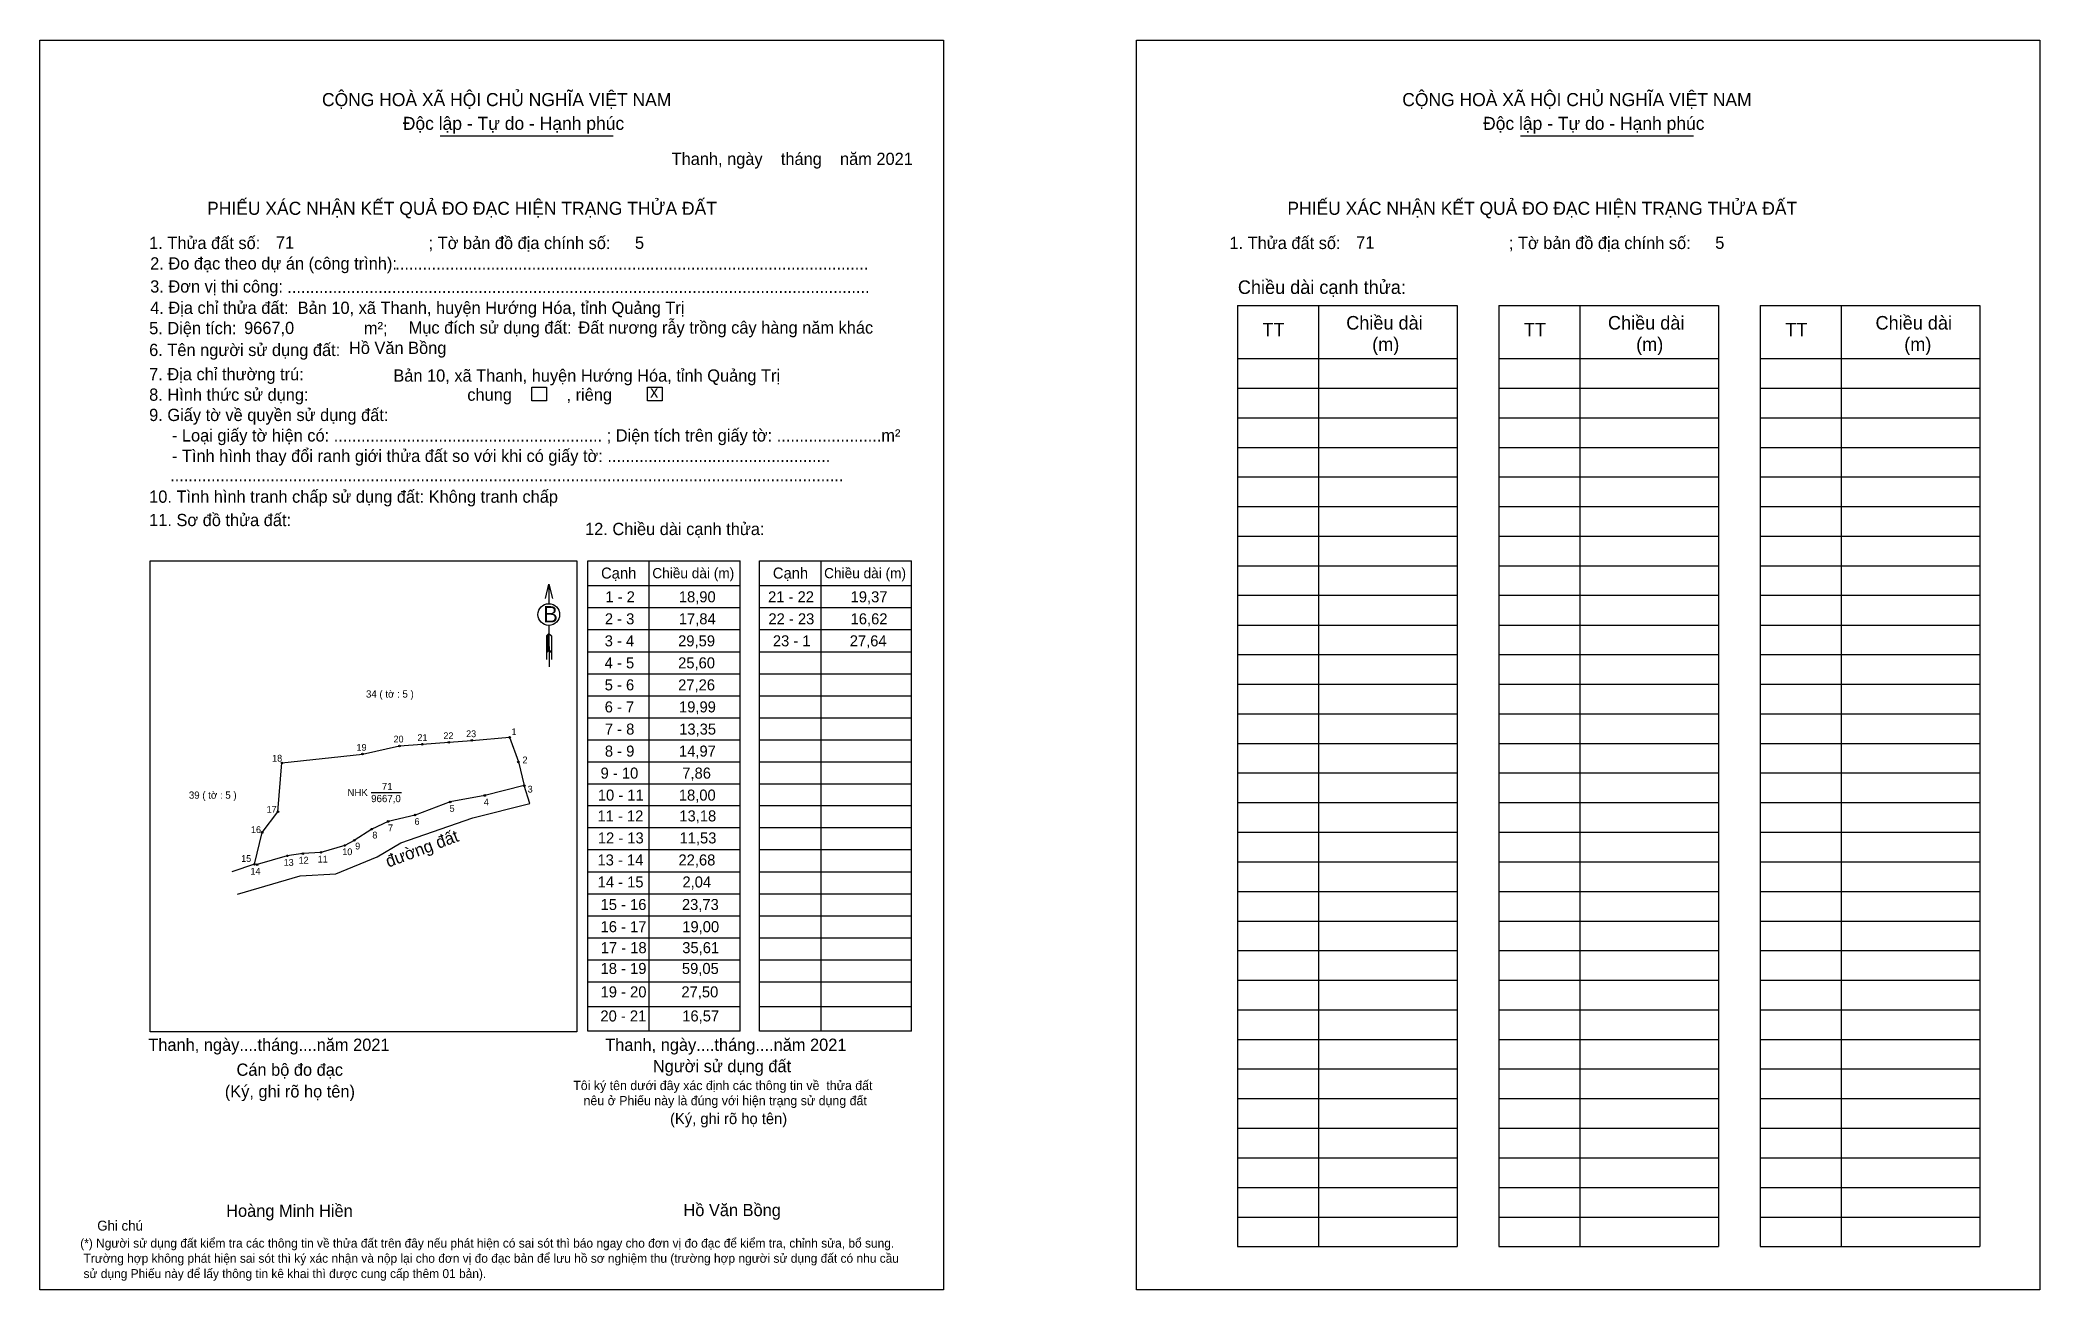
# Model space of a CAD drawing. Extents: x 544614 to 545777, y 1825919 to 1826646.
import ezdxf

# ---------------------------------------------------------------- set-up
doc = ezdxf.new("R2010")
doc.units = 0
for name, color, linetype in [('CanhThua', 7, 'Continuous'), ('kqddKhungInTrang1', 7, 'Continuous'), ('kqddKhungInTrang2', 7, 'Continuous'), ('kqddNoiDung', 7, 'Continuous'), ('kqddTemplate', 7, 'Continuous'), ('Level 1', 7, 'Continuous'), ('MocDinhThua', 7, 'Continuous'), ('NhanDiaChinhThua', 7, 'Continuous'), ('SoHieuDinhThua', 7, 'Continuous')]:
    doc.layers.add(name, color=color, linetype=linetype)

msp = doc.modelspace()

# ---------------------------------------------------------------- linework, layer by layer
at = {"layer": 'CanhThua'}
for p, q in [((544802, 1826230.7), (544823.5, 1826235.4)), ((544823.5, 1826235.4), (544836.7, 1826236.4)), ((544836.7, 1826236.4), (544852.2, 1826237.5)), ((544852.2, 1826237.5), (544865.5, 1826238.6)), ((544865.5, 1826238.6), (544887.5, 1826240.4)), ((544887.5, 1826240.4), (544892.6, 1826226.1)), ((544752.8, 1826197.1), (544755.1, 1826225.5)), ((544755.1, 1826225.5), (544802, 1826230.7)), ((544892.6, 1826226.1), (544896, 1826212.3)), ((544896, 1826212.3), (544873.1, 1826206.6)), ((544852.9, 1826202.8), (544832.5, 1826195.2)), ((544873.1, 1826206.6), (544852.9, 1826202.8)), ((544743.6, 1826185.1), (544752.8, 1826197.1)), ((544816.9, 1826191.5), (544807.3, 1826187)), ((544832.5, 1826195.2), (544816.9, 1826191.5)), ((544739.1, 1826166.6), (544743.6, 1826185.1)), ((544791.6, 1826177.5), (544777.8, 1826173.5)), ((544797.2, 1826180.5), (544791.6, 1826177.5)), ((544807.3, 1826187), (544797.2, 1826180.5)), ((544740.7, 1826166.4), (544739.1, 1826166.6)), ((544758.2, 1826171.5), (544740.7, 1826166.4)), ((544767.3, 1826172.8), (544758.2, 1826171.5)), ((544777.8, 1826173.5), (544767.3, 1826172.8))]:
    msp.add_line(p, q, dxfattribs=at)
at = {"layer": 'kqddKhungInTrang1'}
msp.add_lwpolyline([(544614.4, 1826645.8), (545139.9, 1826645.8), (545139.9, 1825919.1), (544614.4, 1825919.1)], close=True, dxfattribs=at)
at = {"layer": 'kqddKhungInTrang2'}
msp.add_lwpolyline([(545252, 1826645.8), (545777.4, 1826645.8), (545777.4, 1825919.1), (545252, 1825919.1)], close=True, dxfattribs=at)
at = {"layer": 'kqddTemplate'}
for p, q in [((544847.2, 1826590.2), (544947.8, 1826590.2)), ((545475.4, 1826590.2), (545576, 1826590.2)), ((545310.8, 1826491.4), (545438.6, 1826491.4)), ((545310.8, 1826491.4), (545310.8, 1825944.3)), ((545357.8, 1826491.4), (545357.8, 1825944.3)), ((545438.6, 1826491.4), (545438.6, 1825944.3)), ((545462.8, 1826491.4), (545462.8, 1825944.3)), ((545462.8, 1826491.4), (545590.5, 1826491.4)), ((545509.8, 1826491.4), (545509.8, 1825944.3)), ((545590.5, 1826491.4), (545590.5, 1825944.3)), ((545614.8, 1826491.4), (545614.8, 1825944.3)), ((545614.8, 1826491.4), (545742.5, 1826491.4)), ((545661.8, 1826491.4), (545661.8, 1825944.3)), ((545742.5, 1826491.4), (545742.5, 1825944.3)), ((545310.8, 1826460.6), (545438.6, 1826460.6)), ((545462.8, 1826460.6), (545590.5, 1826460.6)), ((545614.8, 1826460.6), (545742.5, 1826460.6)), ((545310.8, 1826443.4), (545438.6, 1826443.4)), ((545462.8, 1826443.4), (545590.5, 1826443.4)), ((545614.8, 1826443.4), (545742.5, 1826443.4)), ((545310.8, 1826426.2), (545438.6, 1826426.2)), ((545462.8, 1826426.2), (545590.5, 1826426.2)), ((545614.8, 1826426.2), (545742.5, 1826426.2)), ((545310.8, 1826409), (545438.6, 1826409)), ((545462.8, 1826409), (545590.5, 1826409)), ((545614.8, 1826409), (545742.5, 1826409)), ((545310.8, 1826391.8), (545438.6, 1826391.8)), ((545462.8, 1826391.8), (545590.5, 1826391.8)), ((545614.8, 1826391.8), (545742.5, 1826391.8)), ((545310.8, 1826374.6), (545438.6, 1826374.6)), ((545462.8, 1826374.6), (545590.5, 1826374.6)), ((545614.8, 1826374.6), (545742.5, 1826374.6)), ((545310.8, 1826357.4), (545438.6, 1826357.4)), ((545462.8, 1826357.4), (545590.5, 1826357.4)), ((545614.8, 1826357.4), (545742.5, 1826357.4)), ((544932.9, 1826343), (545021.5, 1826343)), ((544932.9, 1826069.5), (544932.9, 1826343)), ((544968.5, 1826343), (544968.5, 1826069.5)), ((545021.5, 1826069.5), (545021.5, 1826343)), ((545032.8, 1826343), (545121.3, 1826343)), ((545032.8, 1826069.5), (545032.8, 1826343)), ((545068.4, 1826343), (545068.4, 1826069.5)), ((545121.3, 1826069.5), (545121.3, 1826343)), ((545310.8, 1826340.2), (545438.6, 1826340.2)), ((545462.8, 1826340.2), (545590.5, 1826340.2)), ((545614.8, 1826340.2), (545742.5, 1826340.2)), ((544910.4, 1826329.5), (544910.4, 1826318.1)), ((544932.9, 1826328.7), (545021.5, 1826328.7)), ((545032.8, 1826328.7), (545121.3, 1826328.7)), ((545310.8, 1826323), (545438.6, 1826323)), ((545462.8, 1826323), (545590.5, 1826323)), ((545614.8, 1826323), (545742.5, 1826323)), ((544910.4, 1826305.4), (544910.5, 1826281.3)), ((544932.9, 1826315.8), (545021.5, 1826315.8)), ((545032.8, 1826315.8), (545121.3, 1826315.8)), ((545310.8, 1826305.7), (545438.6, 1826305.7)), ((545462.8, 1826305.7), (545590.5, 1826305.7)), ((545614.8, 1826305.7), (545742.5, 1826305.7)), ((544910.4, 1826300.8), (544909, 1826299.4)), ((544910.4, 1826300.2), (544909, 1826298.7)), ((544910.4, 1826299.5), (544909, 1826298.1)), ((544909, 1826299.4), (544909, 1826285.6)), ((544910.4, 1826298.8), (544909, 1826297.4)), ((544910.4, 1826298.2), (544909, 1826296.8)), ((544910.4, 1826297.5), (544909, 1826296.1)), ((544910.4, 1826296.9), (544909, 1826295.5)), ((544910.4, 1826296.2), (544909, 1826294.8)), ((544910.4, 1826295.6), (544909, 1826294.2)), ((544910.4, 1826294.9), (544909, 1826293.5)), ((544910.4, 1826294.3), (544909, 1826292.8)), ((544910.4, 1826293.6), (544909, 1826292.2)), ((544910.4, 1826300.8), (544911.9, 1826299.4)), ((544911.9, 1826299.4), (544911.9, 1826285.6)), ((544932.9, 1826303), (545021.5, 1826303)), ((545032.8, 1826303), (545121.3, 1826303)), ((544910.4, 1826293), (544909, 1826291.5)), ((544910.5, 1826292.3), (544909, 1826290.9)), ((544910.5, 1826291.6), (544909, 1826290.2)), ((544910.5, 1826291), (544909, 1826289.6)), ((544910.5, 1826291), (544911.9, 1826289.6)), ((544932.9, 1826290.2), (545021.5, 1826290.2)), ((545032.8, 1826290.2), (545121.3, 1826290.2)), ((545310.8, 1826288.5), (545438.6, 1826288.5)), ((545462.8, 1826288.5), (545590.5, 1826288.5)), ((545614.8, 1826288.5), (545742.5, 1826288.5)), ((544932.9, 1826277.4), (545021.5, 1826277.4)), ((545032.8, 1826277.4), (545121.3, 1826277.4)), ((545310.8, 1826271.3), (545438.6, 1826271.3)), ((545462.8, 1826271.3), (545590.5, 1826271.3)), ((545614.8, 1826271.3), (545742.5, 1826271.3)), ((544932.9, 1826264.6), (545021.5, 1826264.6)), ((545032.8, 1826264.6), (545121.3, 1826264.6)), ((544932.9, 1826251.8), (545021.5, 1826251.8)), ((545032.8, 1826251.8), (545121.3, 1826251.8)), ((545310.8, 1826254.1), (545438.6, 1826254.1)), ((545462.8, 1826254.1), (545590.5, 1826254.1)), ((545614.8, 1826254.1), (545742.5, 1826254.1)), ((544932.9, 1826238.9), (545021.5, 1826238.9)), ((545032.8, 1826238.9), (545121.3, 1826238.9)), ((545310.8, 1826236.9), (545438.6, 1826236.9)), ((545462.8, 1826236.9), (545590.5, 1826236.9)), ((545614.8, 1826236.9), (545742.5, 1826236.9)), ((544932.9, 1826226.1), (545021.5, 1826226.1)), ((545032.8, 1826226.1), (545121.3, 1826226.1)), ((544932.9, 1826213.3), (545021.5, 1826213.3)), ((545032.8, 1826213.3), (545121.3, 1826213.3)), ((545310.8, 1826219.7), (545438.6, 1826219.7)), ((545462.8, 1826219.7), (545590.5, 1826219.7)), ((545614.8, 1826219.7), (545742.5, 1826219.7)), ((545021.5, 1826200.5), (544932.9, 1826200.5)), ((545121.3, 1826200.5), (545032.8, 1826200.5)), ((545310.8, 1826202.5), (545438.6, 1826202.5)), ((545462.8, 1826202.5), (545590.5, 1826202.5)), ((545614.8, 1826202.5), (545742.5, 1826202.5)), ((545021.5, 1826187.7), (544932.9, 1826187.7)), ((545121.3, 1826187.7), (545032.8, 1826187.7)), ((545310.8, 1826185.3), (545438.6, 1826185.3)), ((545462.8, 1826185.3), (545590.5, 1826185.3)), ((545614.8, 1826185.3), (545742.5, 1826185.3)), ((545021.5, 1826174.9), (544932.9, 1826174.9)), ((545121.3, 1826174.9), (545032.8, 1826174.9)), ((545310.8, 1826168), (545438.6, 1826168)), ((545462.8, 1826168), (545590.5, 1826168)), ((545614.8, 1826168), (545742.5, 1826168)), ((545021.5, 1826162), (544932.9, 1826162)), ((545121.3, 1826162), (545032.8, 1826162)), ((545021.5, 1826149.2), (544932.9, 1826149.2)), ((545121.3, 1826149.2), (545032.8, 1826149.2)), ((545310.8, 1826150.8), (545438.6, 1826150.8)), ((545462.8, 1826150.8), (545590.5, 1826150.8)), ((545614.8, 1826150.8), (545742.5, 1826150.8)), ((545021.5, 1826136.4), (544932.9, 1826136.4)), ((545121.3, 1826136.4), (545032.8, 1826136.4)), ((545310.8, 1826133.6), (545438.6, 1826133.6)), ((545462.8, 1826133.6), (545590.5, 1826133.6)), ((545614.8, 1826133.6), (545742.5, 1826133.6)), ((545021.5, 1826123.6), (544932.9, 1826123.6)), ((545121.3, 1826123.6), (545032.8, 1826123.6)), ((545021.5, 1826110.8), (544932.9, 1826110.8)), ((545121.3, 1826110.8), (545032.8, 1826110.8)), ((545310.8, 1826116.4), (545438.6, 1826116.4)), ((545462.8, 1826116.4), (545590.5, 1826116.4)), ((545614.8, 1826116.4), (545742.5, 1826116.4)), ((545021.5, 1826098), (544932.9, 1826098)), ((545121.3, 1826098), (545032.8, 1826098)), ((545310.8, 1826099.2), (545438.6, 1826099.2)), ((545462.8, 1826099.2), (545590.5, 1826099.2)), ((545614.8, 1826099.2), (545742.5, 1826099.2)), ((545021.5, 1826083.7), (544932.9, 1826083.7)), ((545121.3, 1826083.7), (545032.8, 1826083.7)), ((545310.8, 1826082), (545438.6, 1826082)), ((545462.8, 1826082), (545590.5, 1826082)), ((545614.8, 1826082), (545742.5, 1826082)), ((545021.5, 1826069.5), (544932.9, 1826069.5)), ((545121.3, 1826069.5), (545032.8, 1826069.5)), ((545310.8, 1826064.8), (545438.6, 1826064.8)), ((545462.8, 1826064.8), (545590.5, 1826064.8)), ((545614.8, 1826064.8), (545742.5, 1826064.8)), ((545310.8, 1826047.6), (545438.6, 1826047.6)), ((545462.8, 1826047.6), (545590.5, 1826047.6)), ((545614.8, 1826047.6), (545742.5, 1826047.6)), ((545310.8, 1826030.4), (545438.6, 1826030.4)), ((545462.8, 1826030.4), (545590.5, 1826030.4)), ((545614.8, 1826030.4), (545742.5, 1826030.4)), ((545310.8, 1826013.1), (545438.6, 1826013.1)), ((545462.8, 1826013.1), (545590.5, 1826013.1)), ((545614.8, 1826013.1), (545742.5, 1826013.1)), ((545310.8, 1825995.9), (545438.6, 1825995.9)), ((545462.8, 1825995.9), (545590.5, 1825995.9)), ((545614.8, 1825995.9), (545742.5, 1825995.9)), ((545310.8, 1825978.7), (545438.6, 1825978.7)), ((545462.8, 1825978.7), (545590.5, 1825978.7)), ((545614.8, 1825978.7), (545742.5, 1825978.7)), ((545310.8, 1825961.5), (545438.6, 1825961.5)), ((545462.8, 1825961.5), (545590.5, 1825961.5)), ((545614.8, 1825961.5), (545742.5, 1825961.5)), ((545310.8, 1825944.3), (545438.6, 1825944.3)), ((545462.8, 1825944.3), (545590.5, 1825944.3)), ((545614.8, 1825944.3), (545742.5, 1825944.3))]:
    msp.add_line(p, q, dxfattribs=at)
for points in [[(544900.4, 1826444), (544909, 1826444), (544909, 1826436), (544900.4, 1826436)], [(544967.7, 1826444), (544976.2, 1826444), (544976.2, 1826436), (544967.7, 1826436)], [(544678.4, 1826343), (544926.6, 1826343), (544926.6, 1826069.2), (544678.4, 1826069.2)]]:
    msp.add_lwpolyline(points, close=True, dxfattribs=at)
msp.add_lwpolyline([(544908.3, 1826321.2), (544910.4, 1826329.5), (544912.5, 1826321.2)], dxfattribs=at)
msp.add_circle((544910.3, 1826311.8), 6.31, dxfattribs=at)
at = {"layer": 'Level 1'}
for p, q in [((544899.2, 1826201.9), (544896, 1826212.3)), ((544866.1, 1826193.6), (544899.2, 1826201.9)), ((544824.2, 1826179.1), (544866.1, 1826193.6)), ((544810.4, 1826171), (544824.2, 1826179.1)), ((544739.1, 1826166.6), (544725.9, 1826162.2)), ((544786.4, 1826161.1), (544810.4, 1826171)), ((544729.3, 1826149.2), (544765.7, 1826159.9)), ((544765.7, 1826159.9), (544786.4, 1826161.1))]:
    msp.add_line(p, q, dxfattribs=at)
at = {"layer": 'MocDinhThua'}
for centre in [(544823.5, 1826235.4), (544836.7, 1826236.4), (544852.2, 1826237.5), (544865.5, 1826238.6), (544887.5, 1826240.4), (544755.1, 1826225.5), (544802, 1826230.7), (544892.6, 1826226.1), (544896, 1826212.3), (544852.9, 1826202.8), (544873.1, 1826206.6), (544752.8, 1826197.1), (544816.9, 1826191.5), (544832.5, 1826195.2), (544743.6, 1826185.1), (544791.6, 1826177.5), (544797.2, 1826180.5), (544807.3, 1826187), (544739.1, 1826166.6), (544740.7, 1826166.4), (544758.2, 1826171.5), (544767.3, 1826172.8), (544777.8, 1826173.5)]:
    msp.add_circle(centre, 0.471, dxfattribs=at)
at = {"layer": 'NhanDiaChinhThua'}
msp.add_line((544807, 1826208.3), (544824.7, 1826208.3), dxfattribs=at)

# ---------------------------------------------------------------- texts
at = {"layer": 'kqddNoiDung'}
for s, height, p in [('Thanh, ngày    tháng    năm 2021  ', 7.121, (544981.7, 1826573.2)), ('71', 7.12, (544751.6, 1826524.6)), ('5', 7.12, (544960.4, 1826524.4)), ('71', 7.12, (545379.8, 1826524.6)), ('5', 7.12, (545588.6, 1826524.4)), ('........................................................................................................', 7.1205, (544821, 1826512.3)), ('................................................................................................................................', 7.1205, (544758.2, 1826498.8)), ('9667,0', 7.12, (544733.1, 1826474.9)), ('Đất nương rẫy trồng cây hàng năm khác', 7.121, (544927.5, 1826475.1)), ('Hồ Văn Bồng', 7.121, (544794.1, 1826463.3)), ('Bản 10, xã Thanh, huyện Hướng Hóa, tỉnh Quảng Trị', 7.121, (544819.9, 1826447.2)), ('x', 7.12, (544969.2, 1826437.9)), ('1 - 2', 6.41, (544943.2, 1826318.9)), ('18,90', 6.41, (544985.9, 1826318.9)), ('21 - 22', 6.41, (545037.8, 1826318.9)), ('19,37', 6.41, (545085.8, 1826318.9)), ('2 - 3', 6.41, (544942.9, 1826306.1)), ('17,84', 6.41, (544985.9, 1826306.1)), ('22 - 23', 6.41, (545038, 1826306.1)), ('16,62', 6.41, (545085.8, 1826306.1)), ('3 - 4', 6.41, (544942.8, 1826293.3)), ('29,59', 6.41, (544985.5, 1826293.3)), ('23 - 1', 6.41, (545040.6, 1826293.3)), ('27,64', 6.41, (545085.3, 1826293.3)), ('4 - 5', 6.41, (544942.8, 1826280.5)), ('25,60', 6.41, (544985.5, 1826280.5)), ('5 - 6', 6.41, (544942.8, 1826267.7)), ('27,26', 6.41, (544985.5, 1826267.7)), ('6 - 7', 6.41, (544942.8, 1826254.9)), ('19,99', 6.41, (544986, 1826254.9)), ('7 - 8', 6.41, (544942.9, 1826242)), ('13,35', 6.41, (544986.1, 1826242)), ('8 - 9', 6.41, (544942.9, 1826229.2)), ('14,97', 6.41, (544986, 1826229.2)), ('9 - 10', 6.41, (544940.4, 1826216.4)), ('7,86', 6.41, (544987.9, 1826216.4)), ('10 - 11', 6.41, (544938.8, 1826203.6)), ('18,00', 6.41, (544985.9, 1826203.6)), ('11 - 12', 6.41, (544938.6, 1826191.5)), ('13,18', 6.41, (544986.2, 1826191.5)), ('12 - 13', 6.41, (544938.8, 1826178.7)), ('11,53', 6.41, (544986.3, 1826178.7)), ('13 - 14', 6.41, (544938.6, 1826165.9)), ('22,68', 6.41, (544985.7, 1826165.9)), ('14 - 15', 6.41, (544938.7, 1826153.1)), ('2,04', 6.41, (544988, 1826153.1)), ('15 - 16', 6.41, (544940.4, 1826140)), ('23,73', 6.41, (544987.7, 1826140)), ('16 - 17', 6.41, (544940.4, 1826127.1)), ('19,00', 6.41, (544987.9, 1826127.1)), ('17 - 18', 6.41, (544940.5, 1826114.9)), ('35,61', 6.41, (544987.9, 1826114.9)), ('18 - 19', 6.41, (544940.4, 1826102.8)), ('59,05', 6.41, (544987.7, 1826102.8)), ('19 - 20', 6.41, (544940.4, 1826089.2)), ('27,50', 6.41, (544987.4, 1826089.2)), ('20 - 21', 6.41, (544940.3, 1826075.2)), ('16,57', 6.41, (544987.9, 1826075.2)), ('Thanh, ngày....tháng....năm 2021', 7.121, (544677.4, 1826058.1)), ('Thanh, ngày....tháng....năm 2021', 7.121, (544943.1, 1826058.1)), ('Hồ Văn Bồng', 7.121, (544988.6, 1825962))]:
    msp.add_text(s, height=height, dxfattribs=at).set_placement(p)
msp.add_text('đường đất', height=7.12, rotation=20.5672, dxfattribs=at).set_placement((544817, 1826164.6))
at = {"layer": 'kqddTemplate'}
for s, height, p in [('CỘNG HOÀ XÃ HỘI CHỦ NGHĨA VIỆT NAM', 7.595, (544778.4, 1826607.4)), ('CỘNG HOÀ XÃ HỘI CHỦ NGHĨA VIỆT NAM', 7.595, (545406.6, 1826607.4)), ('Độc lập - Tự do - Hạnh phúc', 7.595, (544825.4, 1826593.6)), ('Độc lập - Tự do - Hạnh phúc', 7.595, (545453.6, 1826593.6)), ('PHIẾU XÁC NHẬN KẾT QUẢ ĐO ĐẠC HIỆN TRẠNG THỬA ĐẤT', 7.595, (544711.6, 1826544.2)), ('PHIẾU XÁC NHẬN KẾT QUẢ ĐO ĐẠC HIỆN TRẠNG THỬA ĐẤT', 7.595, (545339.8, 1826544.2)), ('1. Thửa đất số:                                     ; Tờ bản đồ địa chính số:', 7.121, (544677.9, 1826524.3)), ('1. Thửa đất số:                                     ; Tờ bản đồ địa chính số:', 7.121, (545306.1, 1826524.3)), ('2. Đo đạc theo dự án (công trình): ', 7.121, (544678.5, 1826512.4)), ('3. Đơn vị thi công: ', 7.121, (544678.5, 1826499)), ('Chiều dài cạnh thửa:', 7.868, (545311, 1826498.2)), ('4. Địa chỉ thửa đất:  Bản 10, xã Thanh, huyện Hướng Hóa, tỉnh Quảng Trị', 7.121, (544678.5, 1826486.6)), ('5. Diện tích:                            m²; ', 7.121, (544677.9, 1826474.8)), ('Mục đích sử dụng đất:', 7.121, (544828.8, 1826475.1)), ('TT', 7.87, (545325.3, 1826473.5)), ('Chiều dài', 7.87, (545374, 1826477.5)), ('TT', 7.87, (545477.3, 1826473.5)), ('Chiều dài', 7.87, (545526.2, 1826477.5)), ('TT', 7.87, (545629.3, 1826473.5)), ('Chiều dài', 7.87, (545681.8, 1826477.5)), ('6. Tên người sử dụng đất:', 7.121, (544677.9, 1826462.1)), ('(m)', 7.87, (545389.1, 1826465)), ('(m)', 7.87, (545542.6, 1826465)), ('(m)', 7.87, (545698.5, 1826465)), ('7. Địa chỉ thường trú:', 7.121, (544677.9, 1826448)), ('8. Hình thức sử dụng:', 7.121, (544677.9, 1826436.1)), ('chung            , riêng', 7.121, (544862.9, 1826436.1)), ('9. Giấy tờ về quyền sử dụng đất:', 7.121, (544677.9, 1826424.3)), ('     - Loại giấy tờ hiện có: ........................................................... ; Diện tích trên giấy tờ: .......................m²', 7.1205, (544677.9, 1826412.4)), ('     - Tình hình thay đổi ranh giới thửa đất so với khi có giấy tờ: .................................................', 7.1205, (544677.9, 1826400.5)), ('....................................................................................................................................................', 7.1205, (544690.1, 1826389.3)), ('10. Tình hình tranh chấp sử dụng đất: Không tranh chấp', 7.121, (544677.9, 1826376.8)), ('11. Sơ đồ thửa đất:', 7.121, (544677.9, 1826363.2)), ('12. Chiều dài cạnh thửa:', 7.121, (544931.4, 1826358)), ('Cạnh', 6.41, (544940.7, 1826332.7)), ('Chiều dài (m)', 5.934, (544970.5, 1826332.9)), ('Cạnh', 6.41, (545040.6, 1826332.7)), ('Chiều dài (m)', 5.934, (545070.4, 1826332.9)), ('B', 9.49, (544907.1, 1826307.2)), ('Cán bộ đo đạc', 7.121, (544728.7, 1826043.6)), ('Người sử dụng đất', 7.121, (544970.8, 1826045.7)), ('(Ký, ghi rõ họ tên)', 7.121, (544721.9, 1826031)), ('Tôi ký tên dưới đây xác định các thông tin về  thửa đất ', 5.383, (544924.5, 1826035.3)), ('nêu ở Phiếu này là đúng với hiện trạng sử dụng đất', 5.383, (544930.5, 1826026.5)), ('(Ký, ghi rõ họ tên)', 6.408, (544980.8, 1826015.5)), ('Hoàng Minh Hiền', 7.121, (544722.7, 1825961.6)), ('Ghi chú', 5.77, (544647.7, 1825953.6)), ('(*) Người sử dụng đất kiểm tra các thông tin về thửa đất trên đây nếu phát hiện có sai sót thì báo ngay cho đơn vị đo đạc để kiểm tra, chỉnh sửa, bổ sung.', 5.1909, (544637.8, 1825943.7)), (' Trường hợp không phát hiện sai sót thì ký xác nhận và nộp lại cho đơn vị đo đạc bản để lưu hồ sơ nghiệm thu (trường hợp người sử dụng đất có nhu cầu', 5.1909, (544637.8, 1825934.9)), (' sử dụng Phiếu này để lấy thông tin kê khai thì được cung cấp thêm 01 bản).', 5.191, (544637.8, 1825926))]:
    msp.add_text(s, height=height, dxfattribs=at).set_placement(p)
at = {"layer": 'NhanDiaChinhThua'}
for s, height, p in [('34 ( tờ : 5 )', 4.207, (544804, 1826263.5)), ('71', 4.21, (544813.2, 1826209.7)), ('39 ( tờ : 5 )', 4.207, (544701, 1826204.7)), ('NHK', 4.21, (544793.2, 1826206.2)), ('9667,0', 4.21, (544807, 1826202.7))]:
    msp.add_text(s, height=height, dxfattribs=at).set_placement(p)
at = {"layer": 'SoHieuDinhThua'}
for s, p in [('19', (544798.5, 1826232.6)), ('20', (544820, 1826237.4)), ('21', (544833.9, 1826238.3)), ('22', (544849, 1826239.4)), ('23', (544862.2, 1826240.5)), ('1', (544888.6, 1826241.7)), ('18', (544749.4, 1826226.3)), ('2', (544895, 1826225.3)), ('3', (544898, 1826208.3)), ('17', (544746.2, 1826196.6)), ('5', (544852.6, 1826197.1)), ('4', (544872.5, 1826200.8)), ('16', (544737.1, 1826184.8)), ('7', (544816.8, 1826185.8)), ('6', (544832.2, 1826189.5)), ('9', (544797.7, 1826175.2)), ('8', (544807.7, 1826181.6)), ('15', (544731.4, 1826168)), ('13', (544756.1, 1826165.7)), ('12', (544764.8, 1826167)), ('11', (544775.9, 1826167.6)), ('10', (544790.2, 1826171.9)), ('14', (544736.8, 1826160.6))]:
    msp.add_text(s, height=3.92, dxfattribs=at).set_placement(p)

doc.saveas('drawing.dxf')
